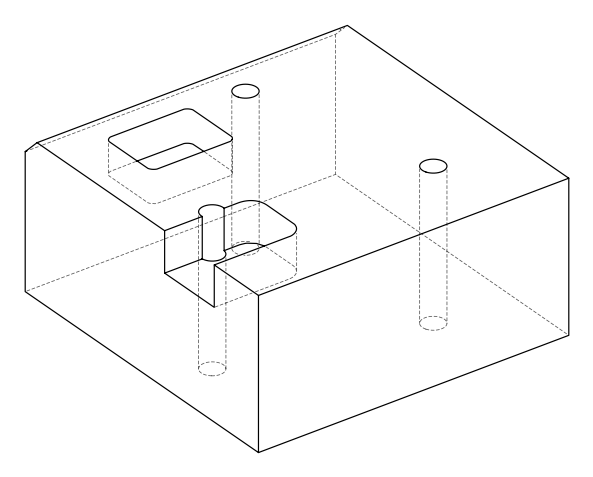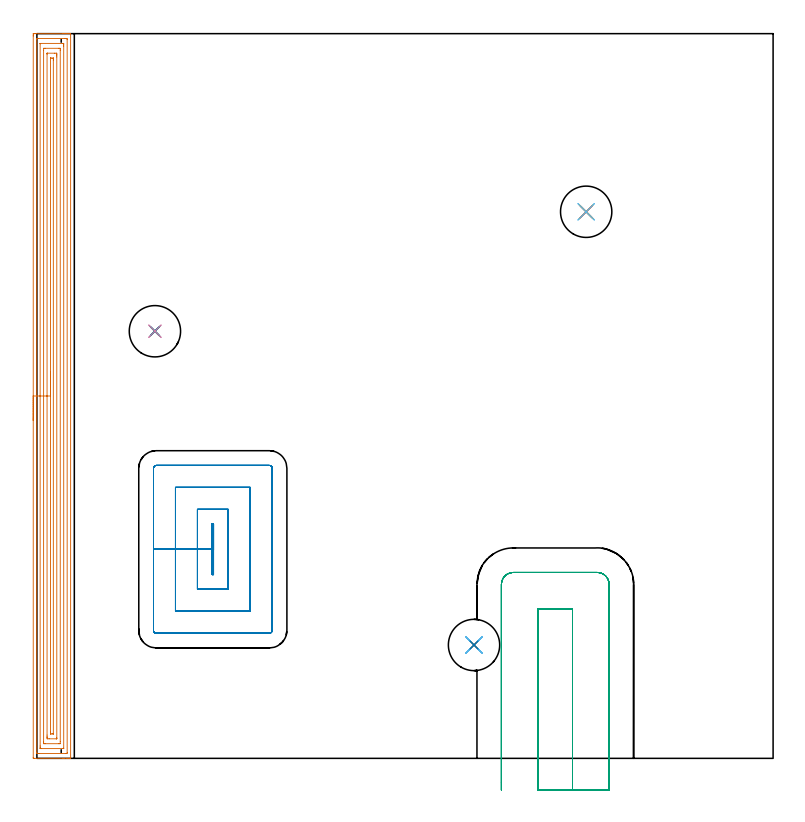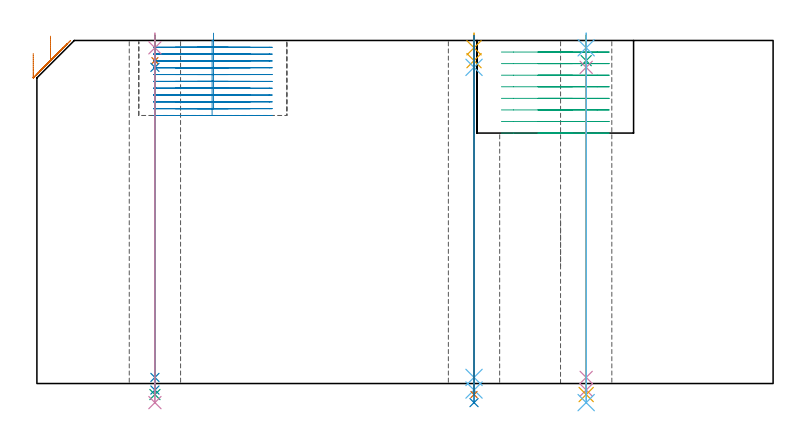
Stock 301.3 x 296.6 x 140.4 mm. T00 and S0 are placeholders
(PLAN: 18 operations, 15 tool changes, 40.6 min)
(1 AREA_MILL | FG_CHAMFER_SURFACE | UGT0205_001 | 14.48 min | 34714 mm3)
(2 MILL_RECTANGULAR_POCKET | POCKET_RECTANGULAR_STRAIGHT | NXT0201_011 | Follow Part, ap 3, ae 75% | 13.19 min | 148799 mm3)
(3 MILL_SLOT | SLOT_PARTIAL_RECTANGULAR | UGT0201_094 | Follow Part, ap 5, ae 75% | 7.24 min | 205568 mm3)
(4 SPOT_DRILL | STEP1HOLE | NXT0321_9005460120000 | 0.05 min | 184 mm3)
(5 SPOT_DRILL_1 | STEP1HOLE_1 | NXT0321_9005460120000 | 0.05 min | 122 mm3)
(6 SPOT_DRILL_2 | STEP1HOLE_2 | NXT0321_9005460120000 | 0.05 min | 187 mm3)
(7 DRILL_BLIND_HOLE_INTO_CENTER | STEP1HOLE | NXT0301_026 | 0.04 min | 128 mm3)
(8 GUN_DRILL_THROUGH_HOLE | STEP1HOLE | UGT0307_001 | 0.62 min | 2576 mm3)
(9 SPADE_DRILL_TO_ENLARGE_THROUGH_HOLE | STEP1HOLE | UGT0306_004 | 0.59 min | 17164 mm3)
(10 DRILL_TO_ENLARGE_THROUGH_HOLE | STEP1HOLE | UGT0301_051 | 0.6 min | 28539 mm3)
(11 DRILL_BLIND_HOLE_INTO_CENTER_1 | STEP1HOLE_1 | NXT0301_026 | 0.04 min | 83 mm3)
(12 GUN_DRILL_THROUGH_HOLE_1 | STEP1HOLE_1 | UGT0307_001 | 0.62 min | 2463 mm3)
(13 SPADE_DRILL_TO_ENLARGE_THROUGH_HOLE_1 | STEP1HOLE_1 | UGT0306_004 | 0.59 min | 15298 mm3)
(14 DRILL_TO_ENLARGE_THROUGH_HOLE_1 | STEP1HOLE_1 | UGT0301_051 | 0.6 min | 25025 mm3)
(15 DRILL_BLIND_HOLE_INTO_CENTER_2 | STEP1HOLE_2 | NXT0301_026 | 0.04 min | 120 mm3)
(16 GUN_DRILL_THROUGH_HOLE_2 | STEP1HOLE_2 | UGT0307_001 | 0.62 min | 2565 mm3)
(17 SPADE_DRILL_TO_ENLARGE_THROUGH_HOLE_2 | STEP1HOLE_2 | UGT0306_004 | 0.59 min | 17181 mm3)
(18 DRILL_TO_ENLARGE_THROUGH_HOLE_2 | STEP1HOLE_2 | UGT0301_051 | 0.6 min | 28549 mm3)
(TOOL UGT0205_001 | Chamfer Mill 20 x 3 x 45 deg. | D20 FL50 Z2)
(TOOL NXT0201_011 | ENDMILL 12mm [2P460-1200-NA 1630] | D12 FL38 Z6)
(TOOL UGT0201_094 | End mill 20 mm | D20 FL38 Z4)
(TOOL NXT0321_9005460120000 | NC Spot Drill, 142deg, 12mm, Carbide, Uncoated | D12 PA142 FL30 Z2)
(TOOL NXT0301_026 | Carbide Drill 5.5mm [860.1-0550-017A1-MM 2214] | D5.5 PA140 FL28 Z2)
(TOOL UGT0307_001 | Gun Drill 5 mm | D5 PA130 FL24 Z1)
(TOOL UGT0306_004 | Spade Drill 13.5mm | D13.5 PA132 FL10 Z2)
(TOOL UGT0301_051 | Twist Drill 21 mm | D21 PA118 FL145 Z2)
(OP 1 AREA_MILL)
G17 G21 G94 G90
T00 M6
G54
G17 G0 G90 X-1.5 Y138.3 S1061 M3
G43 Z150.4 H0
Z135.1
G94 G1 Y138.338 Z134.228 F250.
Y138.452 Z133.364
Y138.641 Z132.512
Y138.903 Z131.68
Y139.237 Z130.874
Y139.64 Z130.1
Y140.108 Z129.364
Y140.64 Z128.672
Y141.229 Z128.029
Y141.872 Z127.44
Y142.564 Z126.908
Y143.3 Z126.44
Y144.074 Z126.037
Y144.88 Z125.703
Y145.712 Z125.441
Y146.564 Z125.252
Y147.428 Z125.138
Y148.3 Z125.1
Y295.65
X-1.499 Y295.995 Z125.101
X-1.494 Y296.537 Z125.103
X-1.492 Y296.592 Z125.106
X-0.955 Y296.596 Z125.642
X-0.353 Y296.6 Z126.244
X10.591 Z137.185
X11.163 Z137.76
X11.479 Z138.075
X12.051 Z138.647
X12.367 Z138.962
X12.999 Z139.598
X13.413 Z140.012
X13.766 Y296.593 Z140.357
X13.797 Y296.59 Z140.388
X13.8 Y296.441 Z140.4
Y0.159
X13.797 Y0.01 Z140.388
X13.766 Y0.007 Z140.357
X13.412 Y0. Z140.012
X12.999 Z139.598
X12.367 Z138.962
X11.163 Z137.76
X10.591 Z137.185
X-1.184 Z125.413
X-1.242 Y0.001 Z125.355
X-1.492 Y0.01 Z125.106
X-1.499 Y0.259 Z125.099
Y0.289
X-1.5 Y148.3 Z125.1
X-0.086 Z126.514
X-0.085 Y294.229 Z126.515
X-0.067 Y294.59 Z126.533
X0.434 Y294.599 Z127.034
X11.479 Y294.6 Z138.079
X11.98 Y294.598 Z138.58
X12.367 Y294.59 Z138.967
X12.385 Y294.21 Z138.985
X12.386 Y294.191 Z138.986
X12.385 Y2.371 Z138.985
X12.367 Y2.01 Z138.967
X11.866 Y2.001 Z138.466
X0.821 Y2. Z127.421
X0.32 Y2.001 Z126.92
X-0.067 Y2.01 Z126.533
X-0.085 Y2.39 Z126.515
X-0.086 Y2.409 Z126.514
Y148.3
X1.328 Z127.928
Y292.425
X1.329 Y292.521 Z127.929
X1.332 Y292.568 Z127.932
X1.334 Y292.584 Z127.934
X1.363 Y292.59 Z127.963
X1.537 Y292.599 Z128.137
X10.591 Y292.6 Z137.191
X10.764 Y292.599 Z137.364
X10.88 Y292.595 Z137.48
X10.965 Y292.589 Z137.565
X10.968 Y292.552 Z137.568
X10.97 Y292.425 Z137.57
X10.971 Y292.043 Z137.571
X10.972 Y291.533 Z137.572
X10.971 Y4.175 Z137.571
Y4.079
X10.968 Y4.032 Z137.568
X10.966 Y4.016 Z137.566
X10.937 Y4.01 Z137.537
X10.763 Y4.001 Z137.363
X1.709 Y4. Z128.309
X1.536 Y4.001 Z128.136
X1.42 Y4.005 Z128.02
X1.335 Y4.011 Z127.935
X1.332 Y4.048 Z127.932
X1.33 Y4.175 Z127.93
X1.329 Y4.557 Z127.929
X1.328 Y5.067 Z127.928
Y148.3
X2.743 Z129.343
Y289.748
X2.748 Y290.489 Z129.348
X2.751 Y290.59 Z129.351
X2.85 Y290.594 Z129.45
X3.062 Y290.598 Z129.662
X3.486 Y290.6 Z130.086
X8.855 Z135.455
X9.253 Y290.598 Z135.853
X9.452 Y290.594 Z136.052
X9.545 Y290.59 Z136.145
X9.55 Y290.525 Z136.15
X9.556 Y289.895 Z136.156
X9.557 Y289.748 Z136.157
Y6.852
X9.552 Y6.111 Z136.152
X9.549 Y6.01 Z136.149
X9.45 Y6.006 Z136.05
X9.238 Y6.002 Z135.838
X8.814 Y6. Z135.414
X3.445 Z130.045
X3.047 Y6.002 Z129.647
X2.848 Y6.006 Z129.448
X2.755 Y6.01 Z129.355
X2.75 Y6.075 Z129.35
X2.743 Y6.705 Z129.343
Y6.852
Y148.3
X4.157 Z130.757
Y288.181
X4.159 Y288.399 Z130.759
X4.162 Y288.544 Z130.762
X4.164 Y288.589 Z130.764
X4.177 Y288.592 Z130.777
X4.215 Y288.595 Z130.815
X4.374 Y288.599 Z130.974
X7.293 Z133.893
X7.926 Y288.593 Z134.526
X8.131 Y288.59 Z134.731
X8.138 Y288.181 Z134.738
X8.141 Y287.963 Z134.741
X8.143 Y287.746 Z134.743
Y287.071
Y8.419
X8.141 Y8.201 Z134.741
X8.138 Y8.056 Z134.738
X8.136 Y8.011 Z134.736
X8.123 Y8.008 Z134.723
X8.085 Y8.005 Z134.685
X7.926 Y8.001 Z134.526
X5.007 Z131.607
X4.374 Y8.007 Z130.974
X4.169 Y8.01 Z130.769
X4.162 Y8.419 Z130.762
X4.159 Y8.637 Z130.759
X4.157 Y8.854 Z130.757
Y9.529
Y148.3
X5.571 Z132.171
X5.572 Y286.469 Z132.172
X5.573 Y286.542 Z132.173
X5.575 Y286.577 Z132.175
X5.577 Y286.588 Z132.177
X5.592 Y286.59 Z132.192
X5.733 Y286.598 Z132.333
X6.15 Y286.599 Z132.75
X6.622 Y286.597 Z133.222
X6.71 Y286.59 Z133.31
X6.722 Y286.583 Z133.322
X6.725 Y286.556 Z133.325
X6.727 Y286.491 Z133.327
X6.728 Y286.178 Z133.328
X6.729 Y285.597 Z133.329
X6.728 Y10.131 Z133.328
X6.727 Y10.058 Z133.327
X6.725 Y10.023 Z133.325
X6.723 Y10.012 Z133.323
X6.708 Y10.01 Z133.308
X6.567 Y10.002 Z133.167
X6.15 Y10.001 Z132.75
X5.678 Y10.003 Z132.278
X5.59 Y10.01 Z132.19
X5.578 Y10.017 Z132.178
X5.575 Y10.044 Z132.175
X5.573 Y10.109 Z132.173
X5.572 Y10.422 Z132.172
X5.571 Y11.003 Z132.171
Y148.3
Y149.172 Z132.209
Y150.036 Z132.323
Y150.888 Z132.512
Y151.72 Z132.774
Y152.526 Z133.108
Y153.3 Z133.511
Y154.036 Z133.98
Y154.728 Z134.511
Y155.371 Z135.1
Y155.96 Z135.743
Y156.492 Z136.435
Y156.96 Z137.171
Y157.363 Z137.945
Y157.697 Z138.751
Y157.959 Z139.583
Y158.148 Z140.435
Y158.262 Z141.3
Y158.3 Z142.171
G0 Z150.4
M5
M2
(OP 2 MILL_RECTANGULAR_POCKET)
G17 G21 G94 G90
T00 M6
G54
G17 G0 G90 X72.3 Y85.238 S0 M3
G43 Z150.4 H1
Z143.4
G94 G1 Y95.9 Z140.543 F250.
X71.7 Z140.382
Y85.55 Z137.609
Y75.2 F500.
X72.3
Y95.9
X71.7
Y85.55
X65.7
Y69.2
X78.3
Y101.9
X65.7
Y85.55
X56.7
Y60.2
X87.3
Y110.9
X56.7
Y85.55
X47.7
Y52.4
G3 X48.9 Y51.2 R1.2
G1 X95.1
G3 X96.3 Y52.4 R1.2
G1 Y118.7
G3 X95.1 Y119.9 R1.2
G1 X48.9
G3 X47.7 Y118.7 R1.2
G1 Y85.55
Y84.55
G0 X72.3 Y85.238 Z140.609
G1 Y95.9 Z137.752 F250.
X71.7 Z137.591
Y85.55 Z134.818
Y75.2 F500.
X72.3
Y95.9
X71.7
Y85.55
X65.7
Y69.2
X78.3
Y101.9
X65.7
Y85.55
X56.7
Y60.2
X87.3
Y110.9
X56.7
Y85.55
X47.7
Y52.4
G3 X48.9 Y51.2 R1.2
G1 X95.1
G3 X96.3 Y52.4 R1.2
G1 Y118.7
G3 X95.1 Y119.9 R1.2
G1 X48.9
G3 X47.7 Y118.7 R1.2
G1 Y85.55
Y84.55
G0 X72.3 Y85.238 Z137.818
G1 Y95.9 Z134.961 F250.
X71.7 Z134.8
Y85.55 Z132.027
Y75.2 F500.
X72.3
Y95.9
X71.7
Y85.55
X65.7
Y69.2
X78.3
Y101.9
X65.7
Y85.55
X56.7
Y60.2
X87.3
Y110.9
X56.7
Y85.55
X47.7
Y52.4
G3 X48.9 Y51.2 R1.2
G1 X95.1
G3 X96.3 Y52.4 R1.2
G1 Y118.7
G3 X95.1 Y119.9 R1.2
G1 X48.9
G3 X47.7 Y118.7 R1.2
G1 Y85.55
Y84.55
G0 X72.3 Y85.238 Z135.027
G1 Y95.9 Z132.17 F250.
X71.7 Z132.01
Y85.55 Z129.236
Y75.2 F500.
X72.3
Y95.9
X71.7
Y85.55
X65.7
Y69.2
X78.3
Y101.9
X65.7
Y85.55
X56.7
Y60.2
X87.3
Y110.9
X56.7
Y85.55
X47.7
Y52.4
G3 X48.9 Y51.2 R1.2
G1 X95.1
G3 X96.3 Y52.4 R1.2
G1 Y118.7
G3 X95.1 Y119.9 R1.2
G1 X48.9
G3 X47.7 Y118.7 R1.2
G1 Y85.55
Y84.55
G0 X72.3 Y85.238 Z132.236
G1 Y95.9 Z129.379 F250.
X71.7 Z129.219
Y85.55 Z126.445
Y75.2 F500.
X72.3
Y95.9
X71.7
Y85.55
X65.7
Y69.2
X78.3
Y101.9
X65.7
Y85.55
X56.7
Y60.2
X87.3
Y110.9
X56.7
Y85.55
X47.7
Y52.4
G3 X48.9 Y51.2 R1.2
G1 X95.1
G3 X96.3 Y52.4 R1.2
G1 Y118.7
G3 X95.1 Y119.9 R1.2
G1 X48.9
G3 X47.7 Y118.7 R1.2
G1 Y85.55
Y84.55
G0 X72.3 Y85.238 Z129.445
G1 Y95.9 Z126.589 F250.
X71.7 Z126.428
Y85.55 Z123.655
Y75.2 F500.
X72.3
Y95.9
X71.7
Y85.55
X65.7
Y69.2
X78.3
Y101.9
X65.7
Y85.55
X56.7
Y60.2
X87.3
Y110.9
X56.7
Y85.55
X47.7
Y52.4
G3 X48.9 Y51.2 R1.2
G1 X95.1
G3 X96.3 Y52.4 R1.2
G1 Y118.7
G3 X95.1 Y119.9 R1.2
G1 X48.9
G3 X47.7 Y118.7 R1.2
G1 Y85.55
Y84.55
G0 X72.3 Y85.238 Z126.655
G1 Y95.9 Z123.798 F250.
X71.7 Z123.637
Y85.55 Z120.864
Y75.2 F500.
X72.3
Y95.9
X71.7
Y85.55
X65.7
Y69.2
X78.3
Y101.9
X65.7
Y85.55
X56.7
Y60.2
X87.3
Y110.9
X56.7
Y85.55
X47.7
Y52.4
G3 X48.9 Y51.2 R1.2
G1 X95.1
G3 X96.3 Y52.4 R1.2
G1 Y118.7
G3 X95.1 Y119.9 R1.2
G1 X48.9
G3 X47.7 Y118.7 R1.2
G1 Y85.55
Y84.55
G0 X72.3 Y85.238 Z123.864
G1 Y95.9 Z121.007 F250.
X71.7 Z120.846
Y85.55 Z118.073
Y75.2 F500.
X72.3
Y95.9
X71.7
Y85.55
X65.7
Y69.2
X78.3
Y101.9
X65.7
Y85.55
X56.7
Y60.2
X87.3
Y110.9
X56.7
Y85.55
X47.7
Y52.4
G3 X48.9 Y51.2 R1.2
G1 X95.1
G3 X96.3 Y52.4 R1.2
G1 Y118.7
G3 X95.1 Y119.9 R1.2
G1 X48.9
G3 X47.7 Y118.7 R1.2
G1 Y85.55
Y84.55
G0 X72.3 Y85.238 Z121.073
G1 Y95.9 Z118.216 F250.
X71.7 Z118.055
Y85.55 Z115.282
Y75.2 F500.
X72.3
Y95.9
X71.7
Y85.55
X65.7
Y69.2
X78.3
Y101.9
X65.7
Y85.55
X56.7
Y60.2
X87.3
Y110.9
X56.7
Y85.55
X47.7
Y52.4
G3 X48.9 Y51.2 R1.2
G1 X95.1
G3 X96.3 Y52.4 R1.2
G1 Y118.7
G3 X95.1 Y119.9 R1.2
G1 X48.9
G3 X47.7 Y118.7 R1.2
G1 Y85.55
Y84.55
G0 X72.3 Y85.238 Z118.282
G1 Y95.9 Z115.425 F250.
X71.7 Z115.264
Y85.55 Z112.491
Y75.2 F500.
X72.3
Y95.9
X71.7
Y85.55
X65.7
Y69.2
X78.3
Y101.9
X65.7
Y85.55
X56.7
Y60.2
X87.3
Y110.9
X56.7
Y85.55
X47.7
Y52.4
G3 X48.9 Y51.2 R1.2
G1 X95.1
G3 X96.3 Y52.4 R1.2
G1 Y118.7
G3 X95.1 Y119.9 R1.2
G1 X48.9
G3 X47.7 Y118.7 R1.2
G1 Y85.55
Y84.55
G0 X72.3 Y85.238 Z115.491
G1 Y95.9 Z112.634 F250.
X71.7 Z112.473
Y85.55 Z109.7
Y75.2 F500.
X72.3
Y95.9
X71.7
Y85.55
X65.7
Y69.2
X78.3
Y101.9
X65.7
Y85.55
X56.7
Y60.2
X87.3
Y110.9
X56.7
Y85.55
X47.7
Y52.4
G3 X48.9 Y51.2 R1.2
G1 X95.1
G3 X96.3 Y52.4 R1.2
G1 Y118.7
G3 X95.1 Y119.9 R1.2
G1 X48.9
G3 X47.7 Y118.7 R1.2
G1 Y85.55
Y84.55
G0 Z150.4
M5
M2
(OP 3 MILL_SLOT)
G17 G21 G94 G90
T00 M6
G54
G17 G0 G90 X219.2 Y-13. S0 M3
G43 Z150.4 H0
Z135.662
G94 G1 Y-10. F250.
Y61.1 F500.
X205.1
Y-10.
Y-13. F250.
X234.2
Y-10.
Y71.2 F500.
G3 X229.3 Y76.1 R4.9
G1 X195.
G3 X190.1 Y71.2 R4.9
G1 Y-10.
Y-13. F250.
G0 X219.2 Z130.925
G1 Y-10.
Y61.1 F500.
X205.1
Y-10.
Y-13. F250.
X234.2
Y-10.
Y71.2 F500.
G3 X229.3 Y76.1 R4.9
G1 X195.
G3 X190.1 Y71.2 R4.9
G1 Y-10.
Y-13. F250.
G0 X219.2 Z126.187
G1 Y-10.
Y61.1 F500.
X205.1
Y-10.
Y-13. F250.
X234.2
Y-10.
Y71.2 F500.
G3 X229.3 Y76.1 R4.9
G1 X195.
G3 X190.1 Y71.2 R4.9
G1 Y-10.
Y-13. F250.
G0 X219.2 Z121.45
G1 Y-10.
Y61.1 F500.
X205.1
Y-10.
Y-13. F250.
X234.2
Y-10.
Y71.2 F500.
G3 X229.3 Y76.1 R4.9
G1 X195.
G3 X190.1 Y71.2 R4.9
G1 Y-10.
Y-13. F250.
G0 X219.2 Z116.712
G1 Y-10.
Y61.1 F500.
X205.1
Y-10.
Y-13. F250.
X234.2
Y-10.
Y71.2 F500.
G3 X229.3 Y76.1 R4.9
G1 X195.
G3 X190.1 Y71.2 R4.9
G1 Y-10.
Y-13. F250.
G0 X219.2 Z111.975
G1 Y-10.
Y61.1 F500.
X205.1
Y-10.
Y-13. F250.
X234.2
Y-10.
Y71.2 F500.
G3 X229.3 Y76.1 R4.9
G1 X195.
G3 X190.1 Y71.2 R4.9
G1 Y-10.
Y-13. F250.
G0 X219.2 Z107.237
G1 Y-10.
Y61.1 F500.
X205.1
Y-10.
Y-13. F250.
X234.2
Y-10.
Y71.2 F500.
G3 X229.3 Y76.1 R4.9
G1 X195.
G3 X190.1 Y71.2 R4.9
G1 Y-10.
Y-13. F250.
G0 X219.2 Z102.5
G1 Y-10.
Y61.1 F500.
X205.1
Y-10.
Y-13. F250.
X234.2
Y-10.
Y71.2 F500.
G3 X229.3 Y76.1 R4.9
G1 X195.
G3 X190.1 Y71.2 R4.9
G1 Y-10.
Y-13. F250.
G0 Z150.4
M5
M2
(OP 4 SPOT_DRILL)
G17 G21 G94 G90
T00 M6
G54
G17 G0 G90 X48.3 Y174.8 S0 M3
G43 Z150.4 H0
G94 G81 G98 Z137.4 F250. R143.4
G80
M5
M2
(OP 5 SPOT_DRILL_1)
G17 G21 G94 G90
T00 M6
G54
G17 G0 G90 X178.9 Y46.4 S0 M3
G43 Z150.4 H0
G94 G81 G98 Z137.4 F250. R143.4
G80
M5
M2
(OP 6 SPOT_DRILL_2)
G17 G21 G94 G90
T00 M6
G54
G17 G0 G90 X224.8 Y223.7 S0 M3
G43 Z150.4 H0
G94 G81 G98 Z137.4 F250. R143.4
G80
M5
M2
(OP 7 DRILL_BLIND_HOLE_INTO_CENTER)
G17 G21 G94 G90
T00 M6
G54
G17 G0 G90 X48.3 Y174.8 S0 M3
G43 Z150.4 H1
G94 G81 G98 Z132.15 F250. R142.4
G80
M5
M2
(OP 8 GUN_DRILL_THROUGH_HOLE)
G17 G21 G94 G90
T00 M6
G54
G17 G0 G90 X48.3 Y174.8 M8
G43 Z150.4 H0
Z138.1
S716 M3
G94 G1 Z129.394 F125. M26
G4 X.084
Z2.5 F250.
G4 X.084
Z-2.666 F125.
G4 X.084
M5
M9
G0 Z138.1
Z150.4
M2
(OP 9 SPADE_DRILL_TO_ENLARGE_THROUGH_HOLE)
G17 G21 G94 G90
T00 M6
G54
G17 G0 G90 X48.3 Y174.8 S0 M3
G43 Z150.4 H0
G94 G73 G98 Z-4.505 F250. Q13.173 R142.4
G80
M5
M2
(OP 10 DRILL_TO_ENLARGE_THROUGH_HOLE)
G17 G21 G94 G90
T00 M6
G54
G17 G0 G90 X48.3 Y174.8 S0 M3
G43 Z150.4 H0
G94 G73 G98 Z-7.809 F250. Q18.526 R142.4
G80
M5
M2
(OP 11 DRILL_BLIND_HOLE_INTO_CENTER_1)
G17 G21 G94 G90
T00 M6
G54
G17 G0 G90 X178.9 Y46.4 S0 M3
G43 Z150.4 H1
G94 G81 G98 Z132.15 F250. R142.4
G80
M5
M2
(OP 12 GUN_DRILL_THROUGH_HOLE_1)
G17 G21 G94 G90
T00 M6
G54
G17 G0 G90 X178.9 Y46.4 M8
G43 Z150.4 H0
Z138.1
S716 M3
G94 G1 Z129.394 F125. M26
G4 X.084
Z2.5 F250.
G4 X.084
Z-2.666 F125.
G4 X.084
M5
M9
G0 Z138.1
Z150.4
M2
(OP 13 SPADE_DRILL_TO_ENLARGE_THROUGH_HOLE_1)
G17 G21 G94 G90
T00 M6
G54
G17 G0 G90 X178.9 Y46.4 S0 M3
G43 Z150.4 H0
G94 G73 G98 Z-4.505 F250. Q13.173 R142.4
G80
M5
M2
(OP 14 DRILL_TO_ENLARGE_THROUGH_HOLE_1)
G17 G21 G94 G90
T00 M6
G54
G17 G0 G90 X178.9 Y46.4 S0 M3
G43 Z150.4 H0
G94 G73 G98 Z-7.809 F250. Q18.526 R142.4
G80
M5
M2
(OP 15 DRILL_BLIND_HOLE_INTO_CENTER_2)
G17 G21 G94 G90
T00 M6
G54
G17 G0 G90 X224.8 Y223.7 S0 M3
G43 Z150.4 H1
G94 G81 G98 Z132.15 F250. R142.4
G80
M5
M2
(OP 16 GUN_DRILL_THROUGH_HOLE_2)
G17 G21 G94 G90
T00 M6
G54
G17 G0 G90 X224.8 Y223.7 M8
G43 Z150.4 H0
Z138.1
S716 M3
G94 G1 Z129.394 F125. M26
G4 X.084
Z2.5 F250.
G4 X.084
Z-2.666 F125.
G4 X.084
M5
M9
G0 Z138.1
Z150.4
M2
(OP 17 SPADE_DRILL_TO_ENLARGE_THROUGH_HOLE_2)
G17 G21 G94 G90
T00 M6
G54
G17 G0 G90 X224.8 Y223.7 S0 M3
G43 Z150.4 H0
G94 G73 G98 Z-4.505 F250. Q13.173 R142.4
G80
M5
M2
(OP 18 DRILL_TO_ENLARGE_THROUGH_HOLE_2)
G17 G21 G94 G90
T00 M6
G54
G17 G0 G90 X224.8 Y223.7 S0 M3
G43 Z150.4 H0
G94 G73 G98 Z-7.809 F250. Q18.526 R142.4
G80
M5
M2
